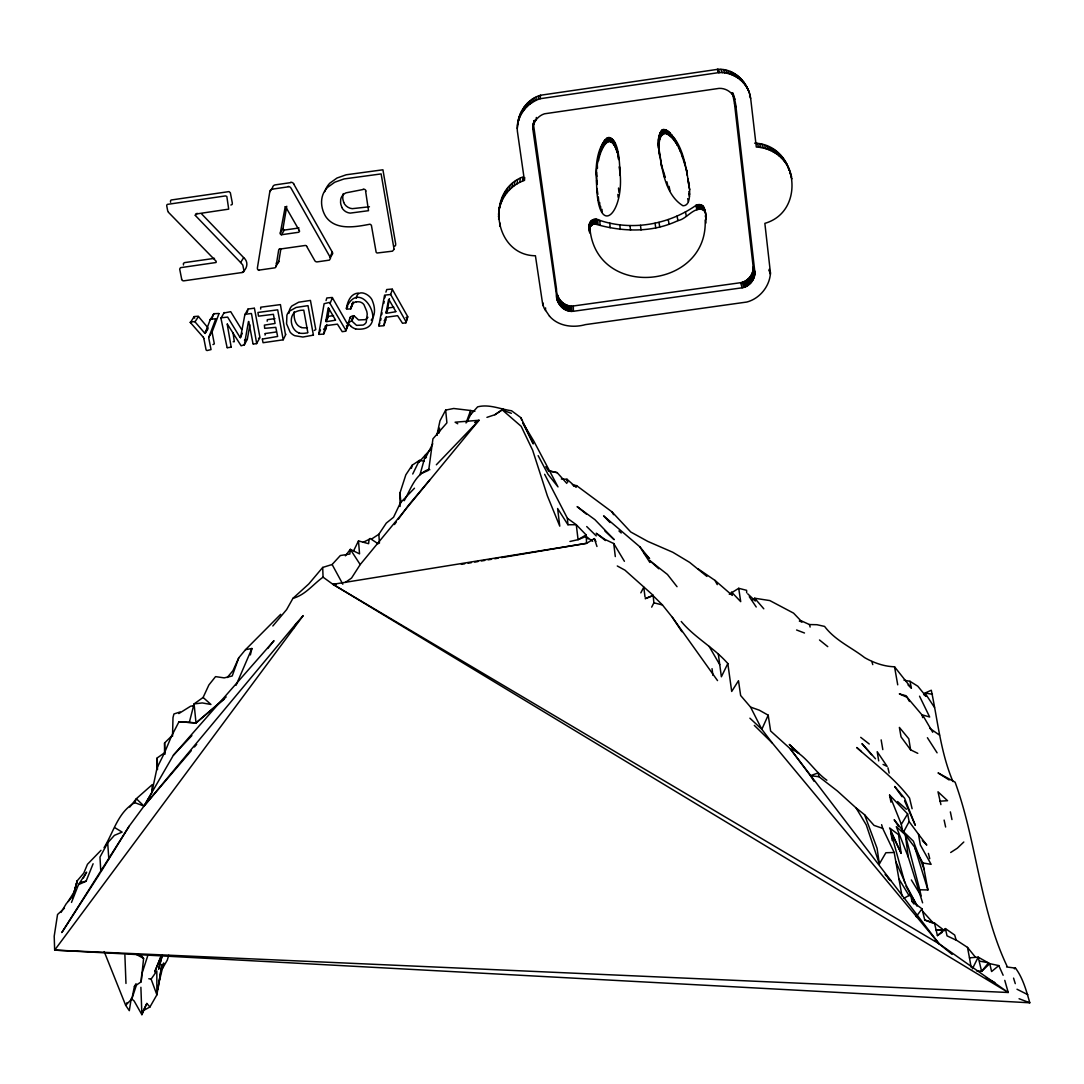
<?xml version="1.0" encoding="UTF-8"?>
<svg xmlns="http://www.w3.org/2000/svg" width="1084" height="1084" viewBox="0 0 1084 1084"><rect width="100%" height="100%" fill="white"/><g stroke="black" fill="none" stroke-linecap="round" stroke-linejoin="round"><path stroke-width="1.5" d="M190.256 322.382L203.304 337.273M346.121 308.479C360.999 273.087 392.449 333.425 355.593 328.953M573.341 311.284L573.355 305.986L740.629 282.694C747.879 281.488 753.786 274.266 753.177 266.881L734.505 103.63C729.952 80.216 735.684 101.53 736.022 107.18L754.83 271.854C755.44 279.32 749.478 286.596 742.161 287.802L573.341 311.284C563.856 312.463 555.862 303.263 556.322 294.076L532.786 128.752C533.111 122.031 538.071 115.798 544.466 113.806L719.112 88.373C725.643 88.061 732.134 92.113 734.573 98.183M571.146 311.42L571.187 306.108C562.569 305.62 556.187 297.328 556.498 288.913L533.355 123.427L532.786 128.752M571.62 311.42L571.661 306.122L573.355 305.986M224.415 699.017L196.014 722.933L178.982 721.741L171.516 736.158L164.592 742.96L164.511 752.824L157.085 767.743L151.814 792.621L144.009 806.089L129.199 826.144L61.815 932.565L99.918 873.46M569.615 311.216L569.669 305.918M687.202 172.099C682.581 158.901 679.614 140.595 666.023 133.44C661.877 120.283 655.739 144.348 658.489 147.532C661.918 167.288 664.329 194.212 682.974 205.784C690.454 205.825 689.451 194.442 689.681 189.592C686.118 169.483 684.045 141.814 665.169 129.66M157.085 767.743L157.207 757.933L164.511 752.824L171.516 736.158M568.45 310.959L568.517 305.661M596.552 180.432C592.46 141.326 618.422 113.644 619.831 170.703C625.156 213.738 596.634 241.786 596.552 180.432L596.742 184.646L596.634 172.22M567.311 310.62L567.379 305.322M467.082 421.92L470.551 414.711L470.619 410.511L453.695 408.492L445.659 410.091L439.982 420.809L436.893 435.24M566.214 310.187L566.309 304.889M549.48 316.135C558.246 326.27 573.07 328.086 585.441 324.617L746.849 302.029C759.762 298.615 769.654 286.352 770.467 273.087L764.857 223.358C806.862 211.245 797.499 144.484 754.613 143.169M565.171 309.685L565.265 304.401M564.168 309.116L564.276 303.832M549.48 316.122L544.1 308.1L542.61 303.805L535.428 255.756C493.803 255.417 485.076 190.811 523.003 176.922L522.515 181.109C509.792 186.136 500.51 198.372 498.762 211.908M563.192 308.466L563.301 303.195M328.059 316.054L329.346 308.615M562.284 307.775L562.406 302.504M172.532 736.293L172.993 717.581L173.928 713.977L180.134 711.944M561.431 306.989L561.553 301.731M560.631 306.149L560.767 300.891M559.9 305.254L560.035 300.011M705.955 223.033C705.589 218.751 707.608 212.22 702.852 209.659C693.448 206.705 686.741 219.144 677.961 220.608C651.931 233.046 621.864 231.949 594.872 223.954C592.65 223.927 590.699 225.58 589.845 227.545C595.224 300.132 708.299 289.997 705.156 219.998M558.626 303.33L558.775 298.086M559.236 304.306L559.385 299.062M557.65 301.176L557.813 295.959M558.097 302.273L558.246 297.043M557.23 299.848L557.393 294.645M557.393 300.404L557.555 295.2M661.497 166.611C661.904 159.483 653.002 135.337 666.023 133.427M545.455 310.525L545.577 307.883M543.125 305.769L543.274 303.141M335.539 320.2L326.189 321.704L328.493 316.325L333.506 315.62M151.814 792.621L152.343 784.545L136.327 798.718L129.782 807.079M395.863 311.731L386.473 313.262L388.221 307.951L393.817 307.178M328.167 308.073L325.796 321.42M522.515 181.109L524.412 180.364L517.38 131.245C516.092 115.839 525.279 99.701 540.523 95.243L717.31 69.39C734.247 67.899 748.217 82.398 750.656 98.332L756.307 147.058C768.841 147.519 780.941 154.619 787.255 165.5M517.8 124.823L518.03 121.882M596.837 176.367C593.707 166.597 607.69 121.178 617.121 152.288L616.728 148.345L618.666 159.524L618.259 155.527M140.893 987.28L141.882 1014.651L143.251 1010.613L149.917 1007.022L146.855 1003.445L141.882 1014.651L134.131 1000.966L131.232 998.5L129.308 1010.667L125.676 1005.315L131.896 998.811L134.416 986.413L141.137 981.833L141.747 974.286L147.654 955.993M389.441 298.628L387.801 307.693M288.859 313.439L289.523 309.916A11.45 10.989 31.4 0 1 291.948 305.932L298.696 302.206L310.444 300.431L315.783 329.563L314.306 330.43M517.474 125.595C519.073 113.21 528.274 102.384 540.198 98.712L540.523 95.243M501.458 557.61L586.607 543.314L586.132 534.9L576.282 524.724L567.406 518.288L544.642 474.318M536.106 119.918L536.35 117.478M538.287 99.362L538.64 95.893M141.137 981.833L143.603 958.391L140.419 954.611M499.48 207.45L498.491 214.537M534.304 122.722L534.561 120.27M388.573 299.59L386.067 312.991M378.181 543.789L370.118 538.477L369.075 539.398L368.614 543.694L358.492 540.916L353.709 550.591M533.667 124.389L534.06 120.69M534.073 123.251L534.331 120.798M248.453 321.555L244.347 344.807L241.122 345.796L227.355 324.102M533.152 126.259L533.545 122.546M535.903 100.473L536.268 96.991M240.54 337.652L244.889 314.509M247.301 312.314L247.884 309.238M533.816 101.544L534.209 98.061M347.666 306.569L346.568 309.197L350.769 308.845L352.991 303.127A7.209 6.978 28.7 0 1 353.086 301.867M524.412 180.364L524.724 177.573M352.991 303.181L351.853 303.696M531.824 102.736L532.23 99.24M529.968 104.037L530.401 100.527M519.832 182.315L520.347 178.115M528.26 105.446L528.694 101.923M526.594 107.018L527.054 103.481M517.027 183.887L517.569 179.673M279.686 248.805A1.978 1.897 38.2 0 0 278.615 250.418L276.027 266.569A1.856 1.789 36.9 0 1 274.93 267.816L259.225 270.092M280.932 248.588L278.764 261.664A1.843 1.762 37.3 0 1 277.68 262.911L276.203 263.155M525.062 108.712L525.537 105.148M404.197 500.713C410.836 489.101 414.982 474.386 428.817 469.331L432.936 438.83L446.906 422.855L445.659 410.091M514.304 185.676L514.873 181.448M523.613 110.527L524.1 106.964M589.926 233.101C586.403 226.231 591.39 215.459 599.818 220.391C632.216 231.177 668.936 224.618 696.592 204.957C698.76 204.307 701.375 204.429 702.988 206.204L704.194 210.648M522.285 112.465L522.786 108.874M511.905 187.532L512.502 183.291M227.206 324.089L231.177 347.165M157.898 989.57L161.895 964.435L156.882 994.827L149.917 1007.022M521.133 114.416L521.648 110.825M509.372 189.944L509.981 185.676M520.117 116.476L520.632 112.858M519.263 118.549L519.792 114.918M285.431 334.455L280.431 304.604L260.702 307.206L260.688 309.048M517.258 128.549L517.61 126.056M518.003 122.926L518.545 119.254M518.558 120.703L519.087 117.045M507.014 192.613L507.651 188.331M350.931 308.506L350.945 308.452A7.276 7.032 28.3 0 1 356.324 301.677M504.927 195.472L505.591 191.163M499.67 226.177L500.131 223.128M503.139 198.467L503.816 194.131M498.613 219.388L499.087 216.366M501.594 201.678L502.285 197.315M499.399 208.399L500.103 203.982M498.45 216.841L499.155 212.342M500.347 204.998L501.038 200.594M158.738 983.622L163.725 962.999L161.015 970.559M299.198 230.404A3.929 3.794 39.7 0 1 299.604 231.285L298.723 232.261L281.569 234.727A1.856 1.789 40 0 1 281.095 234.74L280.404 234.144A3.631 3.496 39.9 0 1 280.295 233.087L285.228 206.746M299.035 227.979L284.143 230.106L283.114 229.51A3.509 3.374 40.4 0 1 283.005 228.467L286.759 206.258M294.198 311.718C293.574 317.504 295.011 325.552 301.433 327.436M326.04 300.553L326.853 297.964L332.246 297.477L347.95 324.861L345.606 331.216L342.219 331.677L337.422 324.143L325.606 325.715M244.456 340.186L247.328 339.319L249.889 324.848M318.764 334.414L323.723 334.075L325.2 326.135M323.574 329.13L326.013 328.601L326.799 324.509M380.674 320.336L381.026 318.452M381.717 314.712L382.069 312.829M383.804 303.439L384.156 301.555M384.847 297.788L385.199 295.905M385.904 292.138L386.744 289.536L392.164 289.049L407.652 316.514L405.85 322.815L402.503 323.276L397.598 315.674L385.809 317.3M378.912 326.094L383.844 325.728L385.443 317.693M384.156 320.674L385.674 320.187L386.283 317.111M241.556 329.414L230.702 311.677L224.171 312.964M383.993 325.417L385.755 319.956M250.377 654.912L251.908 648.489L245.512 649.668L238.765 657.825L232.979 670.657L227.22 677.527M411.446 468.274L412.205 465.199L419.4 460.388L424.332 461.188M189.47 721.836L194.077 703.909L203.114 697.459L208.887 684.966L215.553 676.619L224.198 677.879L232.193 675.996L238.765 657.825M285.878 334.211L283.209 339.78L277.68 309.834L257.938 312.477L258.52 316.162L273.412 314.319L275.065 323.452L264.388 325.119L264.686 328.344L275.81 327.354L277.626 336.46L262.504 339.021M72.791 897.091L77.262 880.75L83.793 873.108L87.465 864.287L101.002 850.317M72.587 897.688L77.262 880.75L74.24 891.78L68.238 901.373M617.284 565.983L624.953 570.17L653.137 595.319L653.882 602.812L651.687 607.135M419.955 474.846L425.565 454.792L430.633 449.304M168.725 955.275L167.315 960.058L162.004 969.34M244.334 344.875L247.342 339.251M215.675 319.157L208.927 337.029A2.995 2.845 33.2 0 0 208.765 338.167L211.041 349.59L207.017 350.552L206.095 349.956L203.873 338.628M218.954 313.804L212.274 331.447L208.968 336.894M212.247 331.541L212.261 331.501A2.967 2.818 33.4 0 0 212.085 332.666M400.077 506.458L399.955 493.003L405.836 474.819L412.205 465.199M386.08 312.734L387.801 307.436M406.121 321.894L390.66 294.496L392.354 289.347M131.896 998.811L136.448 985.017M379.779 323.032L378.885 325.742L384.576 295.146L390.66 294.496M190.323 322.083L194.754 321.569L205.052 333.52L210.188 319.766L213.507 314.414L212.613 316.88M438.83 433.288L439.833 430.389M324.766 191.651L326.013 188.535A23.279 22.615 42.7 0 1 329.875 183.128L337.016 178.02L346.189 174.781L382.923 169.795L395.701 244.076L395.484 245.675L394.169 246.38M211.732 319.346L212.017 318.533M466.025 422.99L470.619 410.511L474.887 411.297M566.729 480.022L567.013 479.263L561.363 479.02M356.392 301.921A10 9.675 28 0 1 357.693 301.772L359.089 301.826A6.87 6.639 28.3 0 1 362.693 303.357A8.13 7.859 28.3 0 1 363.98 304.712L366.717 311.23A33.496 32.263 29.1 0 1 367.219 314.13L366.229 322.273A6.91 6.667 27.1 0 1 363.032 325.078L356.555 325.363L351.934 321.108L353.953 315.701L358.547 319.956L364.969 319.672A6.843 6.612 27.5 0 0 367.923 317.273M351.067 326.352A11.883 11.477 27.4 0 1 348.262 322.842L351.284 320.986L353.967 315.742M104.023 847.715C113.59 832.268 117.939 812.065 134.809 802.648L136.327 798.718L144.009 806.089L191.177 750.806M348.289 322.829L350.349 316.853L353.316 315.62M356.257 298.236C357.408 287.897 370.755 294.482 372.571 301.257C374.996 307.219 375.728 314.997 371.189 320.159M350.688 308.886L352.585 303.642M71.503 902.416L78.482 884.652L86.639 872.146L83.414 877.932M346.636 307.165C347.801 300.986 350.904 293.615 358.248 293.059M78.482 884.652L86.097 881.224L93.102 863.758M436.703 435.321L439.603 428.166M283.168 339.82L263.06 342.72L262.287 339.075M323.845 333.75L326.135 328.276M325.796 321.176L328.073 315.796M320.498 330.024L318.75 334.129L324.116 303.71L329.4 302.436L345.864 330.308M330.213 302.992L332.449 297.775M236.082 685.264L251.908 648.489M224.212 312.49L220.946 318.289L227.125 347.72M681.24 621.484C694.749 637.677 713.977 647.663 727.825 663.543L731.7 691.457L738.489 680.711L740.643 695.521L750.562 707.093L759.274 710.183L768.204 715.183L761.822 729.315L772.323 743.068L939.11 943.798L952.118 954.408M330.322 257.721L332.72 253.548A3.333 3.225 36.1 0 0 332.3 252.125L293.886 184.321M332.273 252.152L330.01 256.976L291.257 188.548A3.523 3.401 44.6 0 0 288.141 186.448M432.746 443.776L425.253 458.329M727.825 663.543L721.375 676.782L718.299 653.923M412.733 474.006L419.4 460.388L418.79 462.353L425.565 454.792L426.391 457.57M972.375 968.852L978.188 957.158L989.773 963.662L998.798 965.6L1003.134 975.248M143.251 1010.613L146.855 1003.445M127.072 1002.592L125.676 1005.315L104.2 951.616M640.834 592.853L643.788 587.149L645.007 597.027M253.277 344.048L256.542 343.642L259.97 337.558L254.428 308.33M903.717 831.713L909.137 821.591L907.633 813.935L889.571 795.087L890.98 802.174M115.229 827.905L122.113 832.119L114.416 835.357L107.695 842.837L99.985 857.105L100.826 872.051L129.199 826.144M293.818 627.88L296.176 623.544L303.181 615.631L54.661 950.126L1029.8 1002.781C1026.412 990.925 1022.944 978.025 1015.491 968.12L1006.575 966.955M240.309 337.693L242.301 333.262M276.081 266.217L278.818 261.312M358.492 540.916L359.549 553.883L350.322 549.344L349.847 554.019L340.335 555.536L332.111 564.507L322.707 567.433L308.777 583.964L292.951 598.341L286.61 609.614L272.829 625.983M244.808 314.821L247.816 309.509M134.809 802.648L144.009 806.089L173.426 755.196L273.995 640.658L267.762 648.476M768.204 715.183L770.616 730.995L790.087 748.597L810.439 775.697L818.976 776.727L837.404 791.008L856.048 807.919L866.251 824.897L879.368 863.921L885.885 852.729L894.192 852.498L901.983 895.953M281.569 234.727L284.265 230.093M280.309 233.087L283.019 228.467M61.043 912.389L66.192 903.799L72.764 896.129M134.416 986.413L136.042 983.716M902.674 831.672L901.332 824.314L907.633 813.935M205.418 333.005L207.938 328.913M204.578 333.208L207.938 327.761L198.209 316.216L194.131 316.569L190.405 322.625M181.556 279.225A2.032 1.924 38.2 0 0 184.009 280.81L242.084 272.518C247.179 269.157 248.954 261.989 243.683 257.64L201.678 213.968M242.084 272.518L243.656 271.921L243.914 270.458L242.775 265.052L240.607 262.504L243.683 257.64M457.733 423.763L455.117 422.204L479.033 420.267L360.2 564.574L351.555 578.043L345.322 582.46M194.998 321.853L198.48 316.528M371.446 539.127L378.858 534.249L386.311 523.084L393.56 517.244L400.416 502.813L414.467 488.207M151.123 979.123L156.828 970.952L156.882 994.827L151.123 979.123L148.806 978.744M394.441 524.548L396.392 521.851M398.356 519.168L408.14 505.7L429.657 480.009M916.17 916.685L922.01 908.853L911.983 901.346L910.533 894.598L903.88 898.338M345.403 555.835L350.322 549.344L360.2 564.574M240.607 262.504L195.364 215.499L197.112 213.263M220.987 317.815L227.64 317.097L240.011 337.381M144.009 806.089L296.176 623.544M194.47 746.957L196.665 744.383M470.551 414.711L477.624 406.852C489.263 403.871 500.252 409.21 511.58 410.768L520.997 417.774L533.26 443.884L522.867 423.085M173.426 755.196L191.895 735.562M436.337 464.792L479.033 420.267L474.616 422.489M280.688 614.33L245.512 649.668M729.275 594.249L738.705 588.3L746.591 590.319L746.686 592.826M963.811 842.011L957.348 848.176L950.682 852.498M64.457 908.216L57.547 914.503L54.2 936.197L54.661 950.126L1008.228 992.483L1004.773 980.356M226.177 696.944L196.014 722.933L178.982 721.741M922.01 908.853L924.747 920.018L934.462 923.012L937.43 935.614L945.411 928.595L954.692 935.045L956.102 939.923M998.798 965.6L991.589 971.535L989.773 963.662L981.616 971.345L976.63 970.83M752.404 600.062L754.694 598.232L769.83 600.577L793.556 613.124L802.065 622.013L799.342 621.105M322.707 567.433L323.059 577.162C313.019 584.317 305.39 594.953 292.951 598.341M937.43 935.614L942.281 932.281M494.887 414.725L503.017 409.278L494.887 414.725L486.933 417.367M178.806 713.584L190.581 706.226L193.792 705.657M1014.339 968.839L1015.491 968.12M595.915 541.526L594.344 538.612L586.607 543.314L332.923 584.317L323.059 577.162M586.132 534.9L578.07 539.669L569.954 541.472M248.046 309.048L254.225 308.181M245.038 314.346L251.285 313.479M363.194 542.271L369.075 539.398M934.516 707.473L925.031 693.069L931.278 690.237C937.768 720.752 940.668 752.608 952.958 781.55M421.256 473.6L428.383 470.388M265.133 333.56L265.052 335.078M653.137 595.319L645.21 598.68L653.042 595.644L662.459 604.967L672.392 617.365L717.527 680.603M592.663 541.295L585.983 536.417L578.07 539.669L576.282 524.724L567.921 524.737L557.61 508.504L559.764 526.147L547.366 495.849L532.637 450.199L521.187 426.324L502.542 410.159L511.391 413.316M234.293 341.582L233.033 332.652M256.691 343.614L251.502 313.683M307.571 332.842L306.027 333.073A18.834 18.076 31.2 0 1 298.899 333.018M405.904 322.802L407.801 316.88L405.999 317.626M80.636 882.376L86.097 881.224M259.428 338.1L258.534 338.222M230.892 205.039L232.206 204.415L232.328 203.087L230.35 192.762L229.022 191.597L171.272 199.984A1.382 1.314 44.2 0 0 170.798 200.364A1.734 1.64 44.2 0 0 170.513 201.556L170.635 202.261M345.606 331.216L348.099 325.214L346.311 325.959M461.377 564.33L464.724 563.775M468.058 563.219L471.404 562.65M474.738 562.095L478.071 561.526M481.418 560.97L484.751 560.414M488.098 559.845L491.431 559.29M494.778 558.734L498.112 558.165M573.544 486.147L576.647 485.673L612.026 511.905L630.78 532.014L647.758 541.39L672.785 552.257L689.627 562.379L706.904 576.431M540.198 98.712L718.665 72.628C732.621 71.598 746.646 81.368 749.965 95.04M290.824 182.613L275.295 184.863A3.347 3.225 44.9 0 0 272.558 187.6L269.78 191.868L257.464 267.491A3.916 3.74 37.1 0 0 257.409 268.439A1.897 1.816 37.1 0 0 259.198 270.363M272.49 189.117L288.154 186.841M363.289 189.47L345.972 192.857A11.978 11.639 42 0 0 342.801 195.215A8.875 8.631 42.4 0 0 340.688 199.524L340.579 202.491A15.894 15.474 42.2 0 0 340.877 204.429L341.826 207.261M369.441 206.773L352.246 208.67A10.393 10.108 42.7 0 1 343.614 202.396M214.497 258.344L184.646 262.599L183.413 263.385L183.467 264.97M279.835 249.09L305.119 245.485A1.491 1.436 37.8 0 1 306.677 246.312M214.375 313.71L218.982 313.479M211.055 319.062L215.716 318.818M274.93 318.615L267.314 319.685L267.192 321.23M265.336 333.52L276.325 331.975M212.938 344.59L214.334 343.858L212.166 332.666M233.182 341.758L234.049 341.636M227.396 347.707L230.933 347.219M945.411 928.595L947.023 935.844L957.131 940.614L967.497 947.389L969.475 957.822L978.188 957.158L981.616 971.345L988.581 962.809L979.611 961.115M939.733 801.198L947.538 800.697L937.999 791.808L940.912 804.599M332.923 584.317L939.11 943.798L1008.228 992.483L332.923 584.317L336.23 584.29M801.564 620.969L809.436 624.547L816.929 624.709L824.585 626.417C835.086 640.4 851.292 647.284 864.639 657.636C873.731 662.798 884.016 666.511 894.53 666.768L911.387 688.096L909.991 681.308L904.002 680.183M922.606 902.823L908.297 857.105L896.292 826.645L905.316 834.802L919.747 889.774L927.931 889.95L922.877 862.972L915.14 848.745M943.771 930.37L936.007 929.977L944.692 930.614M925.031 693.069L932.457 694.234M922.877 862.972L931.115 864.341L920.316 844.91L918.473 834.192L909.137 821.591M548.883 470.903L557.203 472.665L566.824 483.423M557.203 472.665L548.396 470.741L545.808 466.648M572.352 484.697L576.647 485.673M653.882 602.812L662.459 604.967M298.927 332.896C291.352 330.376 288.425 317.504 294.699 312.355A18.523 17.764 30 0 1 300.837 310.322L303.764 310.159L307.815 332.517M894.192 852.498L882.674 828.352L874.043 825.412L864.558 814.707L856.048 807.919M1019.068 998.73L1029.8 1002.781M796.591 629.994L804.491 633.002M924.747 920.018L932.159 922.877M428.817 469.331L429.806 469.751M624.411 561.309L613.734 543.531L604.967 539.426L596.214 533.274L605.414 540.55M910.614 749.843L908.799 738.827L899.381 727.418L901.034 736.89L910.614 749.843L917.782 753.339M883.054 764.41L887.146 766.415L877.2 751.686L878.704 760.887M1016.995 989.231L1027.822 994.678M986.142 977.958L994.827 982.538M826.862 780.223C813.488 770.9 805.832 754.667 790.087 748.597L939.11 943.798L935.343 940.668M136.354 954.462L143.603 958.391M939.557 735.155L929.693 728.245M909.991 681.308L917.823 686.226L926.129 696.416L923.636 694.465M698.218 568.924L715.02 580.428L732.269 595.401L731.537 592.04L740.711 601.647L738.705 588.3M934.462 923.012L942.768 929.313M328.479 307.992L335.457 319.861M388.885 299.523L395.768 311.42M949.137 779.979L938.053 772.906L955.099 782.174C976.819 841.889 979.57 908.229 1007.036 966.156M860.71 737.337L869.232 744.003M888.175 878.487L890.804 880.56L885.086 874.49M819.504 639.98L827.756 646.647M643.896 553.26L649.614 558.788L639.899 546.851L603.598 515.862L610.048 522.556M586.308 514.06L577.122 506.607L594.899 519.643L614.208 539.669L604.926 531.065M861.401 751.564L856.766 747.513C874.815 763.854 894.693 778.366 909.544 798.068L912.105 808.718M897.593 801.537L906.414 809.26M576.173 487.366L567.013 479.263L567.704 482.231M618.95 530.957L621.227 532.989M203.114 697.459L210.946 704.451L202.247 702.933L194.077 703.909L196.014 722.933M658.801 568.788L649.736 560.563L667.446 574.466L677.039 586.701M799.057 753.366L789.274 744.437L798.691 753.339M908.067 685.02L911.387 688.096M749.898 718.191L761.822 729.315L750.562 707.093M747.757 593.842L755.277 601.01L754.694 598.232L763.8 608.802M586.715 526.553L596.268 535.916M754.315 725.386L772.323 743.068M922.335 840.588L926.793 845.086L918.473 834.192M875.493 758.773L861.956 743.638L871.563 754.708M923.107 911.766L933.649 923.446M703.001 206.19L704.668 210.594M194.7 318.168L193.738 316.962M195.269 215.391L195.662 214.076L228.697 209.144L226.827 196.434L225.445 195.919L167.505 204.361A1.396 1.328 43.9 0 0 167.031 204.727A1.748 1.653 43.9 0 0 166.746 205.933L167.613 210.391A4.065 3.848 43.6 0 0 168.223 211.976M585.983 536.417L588.097 538.992M967.497 947.389L975.383 957.131M911.983 901.346L913.947 904.015M902.078 796.74L894.652 786.456L904.571 798.217L915.275 825.276L904.612 800.846M749.288 596.688L756.226 606.999M672.392 617.365L681.863 631.674M898.555 826.414L894.164 819.68L904.341 832.458L913.378 841.17L924.354 869.937M814.111 781.374L810.439 775.697L818.108 772.933L818.976 776.727M927.403 737.716L937.091 752.824M639.899 546.851L649.858 562.447M911.346 879.937L921.143 895.94L919.747 889.774M899.056 879.165L909.191 895.804M522.962 423.004L533.884 441.256L558.003 486.906L548.003 474.304L538.138 455.632M932.714 732.256L923.866 717.134L907.091 697.31L899.327 693.882L906.224 695.793L909.476 701.484M709.139 646.403L719.749 664.668M253.006 343.804L248.751 321.514M285.986 207.383L299.211 230.391M306.65 246.325L314.875 260.81A2.453 2.358 36 0 0 317.287 261.867L329.387 260.119L330.471 258.398A3.36 3.252 35.7 0 0 330.051 256.962M612.026 511.905L613.571 514.67M905.939 886.089L916.048 904.191M910.533 894.598L916.969 906.102M785.263 161.435L789.531 170.053M332.111 564.507L342.829 584.222M916.929 905.316L906.712 886.373L895.845 861.658M715.02 580.428L717.269 584.642M783.935 159.334L785.9 163.372M786.469 163.643L790.466 172.478M789.762 171.746L791.117 174.51M782.458 157.329L784.409 161.353M919.544 696.199L929.666 716.998L922.105 714.83L922.674 717.622M789.613 172.451L791.632 176.611M780.859 155.432L782.811 159.443M790.697 175.947L792.038 178.738M779.139 153.643L781.063 157.641M746.077 85.609L748.814 91.273M744.816 83.482L746.442 86.842M777.309 152.004L779.22 155.988M743.407 81.463L745.02 84.809M741.876 79.606L743.461 82.926M892.281 840.683L890.628 831.333L901.156 853.338L898.541 834.68L889.585 827.946L901.156 853.338M749.559 96.015L750.656 98.332M775.358 150.446L777.255 154.416M740.223 77.872L741.795 81.178M773.339 149.064L775.223 153.007M738.421 76.259L739.993 79.566M771.171 147.79L773.028 151.733M736.564 74.837L738.096 78.129M768.949 146.665L770.778 150.595M734.559 73.549L736.09 76.815M766.659 145.69L768.475 149.606M732.486 72.438L733.99 75.704M764.274 144.863L766.063 148.779M730.304 71.476L731.781 74.728M761.795 144.158L763.556 148.088M728.041 70.69L729.505 73.929M759.288 143.644L761.022 147.56M725.697 70.053L727.134 73.305M757.093 143.332L758.814 147.234M723.34 69.633L724.749 72.872M733.353 95.92L734.857 99.403M731.7 92.628L732.689 94.918M720.887 69.39L722.283 72.628M734.505 103.63L736.022 107.18M718.367 69.349L719.735 72.587M717.527 69.362L718.882 72.601M717.31 69.39L718.665 72.628M889.571 795.087L901.332 824.314M343.75 202.342L343.045 200.039A15.745 15.339 42.8 0 1 342.761 198.128L342.869 195.188A8.794 8.55 43 0 1 343.289 193.616M660.684 162.546L665.305 177.41M864.558 814.707L877.078 848.284L879.368 863.921M769.112 269.347L770.467 273.087M769.098 270.458L770.439 274.211M753.177 266.881L754.83 271.854M594.344 538.612L596.972 546.485M753.258 268.547L754.911 273.534M753.19 269.333L754.83 274.333M753.001 270.404L754.654 275.417M752.743 271.461L754.383 276.474M752.418 272.477L754.058 277.504M752.039 273.453L753.678 278.493M751.591 274.415L753.231 279.469M751.076 275.322L752.716 280.377M750.521 276.217L752.147 281.284M749.884 277.057L751.51 282.111M788.461 168.345L789.098 170.364M749.22 277.856L750.833 282.938M748.475 278.615L750.074 283.696M747.703 279.32L749.301 284.401M746.862 279.984L748.448 285.078M1013.567 978.12L1015.274 983.635M745.982 280.58L747.554 285.675M745.047 281.149L746.619 286.244M927.931 889.95L914.76 847.349L905.316 834.802L908.297 857.105M744.071 281.65L745.629 286.759M743.055 282.084L744.613 287.206M742.296 282.355L743.841 287.463M871.834 661.497L872.769 664.614M740.629 282.694L742.161 287.802M520.997 417.774L521.743 420.321M881.631 824.694L882.674 828.352M809.436 624.547L810.127 627.053M890.628 831.333L904.883 882.864M704.18 207.803L705.616 213.047M703.95 207.396L705.142 211.868M703.733 207.085L705.874 215.079M703.353 206.597L704.546 211.041M705.264 215.824L706.077 218.846M702.134 205.499L703.313 209.944M701.673 205.215L702.852 209.659M701.158 204.957L702.337 209.402M700.684 204.781L701.863 209.239M700.142 204.646L701.307 209.09M699.776 204.619L700.941 209.063M699.166 204.605L700.332 209.049M698.502 204.646L699.668 209.077M697.391 204.768L698.53 209.212M696.985 204.849L698.137 209.293M696.592 204.957L697.73 209.415M695.793 205.35L696.917 209.795M684.058 160.405L685.102 164.456M928.405 853.393L929.747 858.677M681.673 153.4L682.676 157.397M687.839 178.575L689.37 185.852M688.977 186.746L689.681 189.592M679.031 147.017L680.007 150.947M688.923 191.516L689.641 194.388M676.213 141.421L677.175 145.31M688.774 193.575L689.478 196.461M674.749 138.955L675.684 142.817M673.299 136.76L674.234 140.595M687.676 198.629L688.381 201.543M671.836 134.809L672.757 138.63M670.373 133.129L671.267 136.936M669.655 132.411L670.549 136.205M668.936 131.774L669.831 135.568M668.205 131.191L669.085 134.985M887.959 767.851L889.165 773.068M667.527 130.703L668.394 134.497M666.809 130.297L667.676 134.077M685.4 211.827L686.416 216.326M666.159 129.972L667.026 133.752M665.847 129.85L666.701 133.63M664.871 129.592L665.725 133.359M664.235 129.524L665.075 133.305M663.909 129.524L664.749 133.305M663.665 129.552L664.492 133.332M944.11 820.073L945.627 827.024M663.096 129.673L663.923 133.454M662.568 129.904L663.394 133.671M662.324 130.039L663.151 133.806M662.107 130.188L662.934 133.969M661.606 130.608L662.432 134.402M661.348 130.879L662.161 134.673M598.314 197.044L599.018 203.711M660.603 131.814L661.403 135.608M950.356 811.889L951.969 819.572M660.102 132.695L660.901 136.489M659.858 133.183L660.657 136.99M677.012 216.068L677.961 220.608M659.262 134.958L660.061 138.779M658.937 136.327L659.736 140.161M669.072 186.38L669.953 190.648M658.693 137.912L659.478 141.76M658.489 139.592L659.275 143.467M666.958 181.841L667.825 186.082M658.3 143.522L659.086 147.424M663.638 172.979L664.478 177.139M658.489 147.532L659.262 151.462M659.045 152.817L659.844 156.801M181.692 279.198L179.687 269.089L180.472 267.68L215.431 262.599A2.453 2.344 39 0 0 216.109 262.423L216.204 261.312L169.741 213.629A16.314 15.474 44.1 0 1 168.494 212.315M894.53 666.768L897.728 684.831M668.232 219.564L669.099 224.131M969.475 957.822L971.101 967.185M881.156 739.884L882.81 749.6M658.991 222.41L659.763 226.99M365.606 191.082L368.519 210.689L350.159 213.114A10.447 10.162 42.1 0 1 341.69 207.329M655.034 223.263L655.779 227.87M686.158 167.979L687.351 175.554M597.867 194.402L597.027 188.44L597.23 192.722M712.039 668.638L712.92 675.346M640.468 225.35L641.064 229.971M613.734 543.531L615.306 556.566M629.994 225.58L630.509 230.201M399.955 493.003L400.958 502.841M619.831 170.703L619.411 166.611L620.021 175.445M617.514 151.381L617.907 155.351M615.847 145.703L616.227 149.619M614.899 143.373L615.278 147.275M614.398 142.356L614.764 146.245M618.517 188.02L618.923 192.302M613.883 141.435L614.249 145.31M613.341 140.581L613.693 144.457M617.853 194.388L618.124 197.274M612.826 139.863L613.178 143.725M612.27 139.24L612.623 143.088M619.831 224.835L620.238 229.456M611.701 138.698L612.053 142.546M610.834 138.075L611.173 141.923M610.59 137.925L610.915 141.774M610.278 137.79L610.617 141.652M610.021 137.695L610.346 141.53M609.709 137.6L610.035 141.435M688.313 181.611L688.516 184.077M609.465 137.56L609.791 141.408M609.032 137.519L609.343 141.367M608.558 137.546L608.869 141.394M608.354 137.587L608.666 141.421M567.406 518.288L567.921 524.737M608.138 137.627L608.449 141.462M607.65 137.763L607.961 141.611M607.203 137.966L607.501 141.814M606.755 138.224L607.054 142.072M606.295 138.535L606.593 142.397M605.387 139.362L605.671 143.21M604.94 139.85L605.224 143.711M604.479 140.405L604.764 144.28M609.818 223.114L610.129 227.708M604.032 141.028L604.303 144.904M107.695 842.837L108.82 858.88M603.151 142.424L603.409 146.313M602.311 144.009L602.568 147.912M378.858 534.249L379.427 543.219M601.159 146.719L601.39 150.649M600.116 149.741L600.346 153.698M599.208 153.034L599.438 157.017M601.999 209.347L602.162 212.328M598.422 156.543L598.639 160.554M600.604 206.353L600.766 209.307M599.682 202.491L599.913 206.908M597.27 164.172L597.474 168.25M599.818 220.391L600.048 224.957M598.138 197.356L598.287 200.255M597.812 219.754L598.029 224.32M596.525 219.429L596.715 223.995M596.092 219.375L596.281 223.927M595.699 219.347L595.888 223.9M594.696 219.402L594.872 223.954M593.802 219.483L593.964 224.049M593.49 219.551L593.653 224.103M124.89 955.207L125.974 983.445M593.178 219.632L593.341 224.185M592.948 219.713L593.111 224.266M592.718 219.808L592.88 224.374M592.081 220.188L592.243 224.754M164.592 742.96L164.985 754.247M591.62 220.486L591.783 225.079M591.227 220.824L591.376 225.404M590.834 221.217L590.97 225.797M590.509 221.597L590.658 226.177M590.197 222.044L590.333 226.637M589.94 222.491L590.075 227.084M589.71 222.952L589.859 227.545M589.533 223.494L589.669 228.087M589.479 223.71L589.601 228.304M589.344 224.645L589.574 230.946M157.207 757.933L157.492 769.572M355.606 328.913A12.547 12.127 27.4 0 1 351.026 326.406M350.864 318.371A11.775 11.382 27.7 0 1 350.322 317.463M307.422 327.666A18.658 17.927 31.6 0 1 301.42 327.558M203.385 337.232A3.496 3.293 33.5 0 1 203.833 338.547M210.106 319.739A1.463 1.396 34.4 0 1 211.028 318.94M213.426 314.387A1.45 1.382 34.7 0 1 214.334 313.588M269.726 191.868A3.374 3.252 44.5 0 1 272.477 189.09M290.81 182.234A3.496 3.374 45.1 0 1 294.021 184.253M285.268 206.651A1.409 1.355 42.7 0 1 285.905 207.41M363.235 189.212A2.344 2.29 43.6 0 1 365.986 191.001M394.075 249.32L392.489 251.163L377.178 253.006A1.883 1.843 33.7 0 1 376.121 252.125L371.378 225.187L370.037 224.198C355.769 226.908 335.525 230.892 325.715 216.543C321.447 209.605 319.983 200.323 323.669 192.817A23.482 22.818 42.1 0 1 327.571 187.369L334.78 182.207L344.034 178.941L381.121 173.914L394.075 249.32M313.411 335.132L302.883 337.029L294.74 335.688A12.168 11.667 30.5 0 1 290.119 332.138L286.582 323.818L286.894 315.227A11.545 11.07 31.1 0 1 289.347 311.216L296.149 307.45L307.992 305.647L313.411 335.132M159.755 964.503L158.63 969.204L162.288 955.261L159.755 964.503M161.082 956.237L154.782 971.698L161.082 956.237M703.746 210.269L702.554 205.811L703.733 210.269"/></g></svg>
